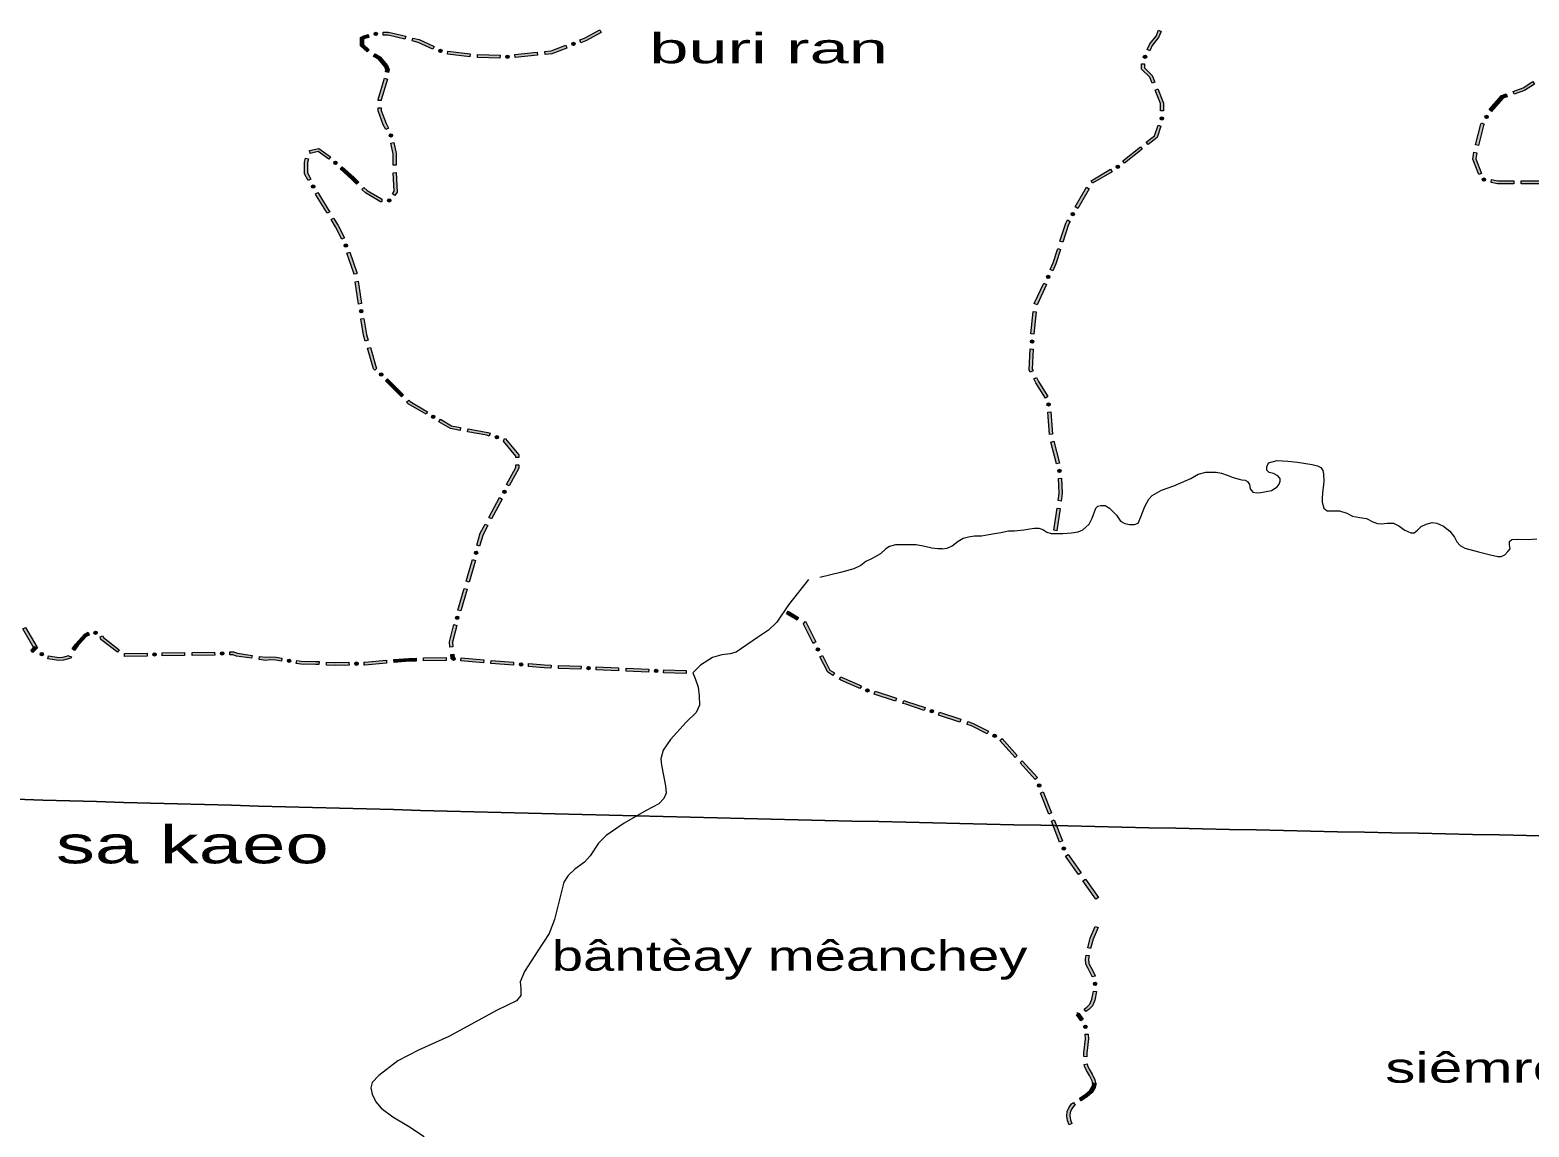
# Model space of a CAD drawing. Header units: metres. Extents: x -835890 to 1024355, y 79891 to 2211954.
# Drawn here: x -633414 to -433987, y 1076855 to 1222889 of the extents above; entities that cross this region are included whole.
import ezdxf

# ---------------------------------------------------------------- set-up
doc = ezdxf.new("R2010")
doc.units = ezdxf.units.M
doc.header["$LTSCALE"] = 2200
for name, color, linetype, lineweight in [('18', 7, 'Continuous', 13), ('20', 7, 'Continuous', 13), ('36', 7, 'Continuous', 13), ('37', 7, 'Continuous', 13)]:
    doc.layers.add(name, color=color, linetype=linetype, lineweight=lineweight)

msp = doc.modelspace()

# ---------------------------------------------------------------- hatches: boundary and pattern name
at = {"layer": '37'}
for points in [[(-587630, 1222309, 1), (-587197, 1222431, 1)], [(-583524, 1221654), (-585758, 1222183), (-586415, 1222183), (-586415, 1222583), (-585711, 1222583), (-583432, 1222043)], [(-557409, 1222535), (-559467, 1221443), (-560117, 1221196), (-560259, 1221570), (-559633, 1221808), (-557596, 1222889)], [(-484807, 1220307), (-484446, 1221031), (-483609, 1222080), (-483285, 1222850), (-482916, 1222695), (-483261, 1221874), (-484107, 1220814), (-484449, 1220129)], [(-588321, 1221905), (-588875, 1221748), (-589057, 1221657), (-589057, 1221471), (-589057, 1220941), (-588276, 1220256), (-588540, 1219956), (-589457, 1220760), (-589457, 1221471), (-589457, 1221904), (-589020, 1222123), (-588430, 1222290)], [(-579810, 1220335), (-581785, 1221242), (-582551, 1221423), (-582459, 1221812), (-581654, 1221622), (-579643, 1220699)], [(-561986, 1220486), (-563990, 1219724), (-564894, 1219631), (-564935, 1220029), (-564084, 1220117), (-562128, 1220860)], [(-561333, 1220948, 1), (-560912, 1221108, 1)], [(-587500, 1219699), (-586807, 1219302), (-585830, 1218160), (-585647, 1217610), (-585710, 1217248), (-586104, 1217317), (-586059, 1217580), (-586185, 1217960), (-587066, 1218989), (-587699, 1219352)], [(-579022, 1220194, 1), (-578613, 1220006, 1)], [(-574906, 1219296), (-577885, 1219654), (-577837, 1220051), (-574858, 1219693)], [(-570894, 1219129), (-573892, 1219232), (-573878, 1219632), (-570880, 1219528)], [(-570112, 1219296, 1), (-569664, 1219342, 1)], [(-565889, 1219529), (-568873, 1219222), (-568914, 1219620), (-565930, 1219927)], [(-484974, 1219525, 1), (-485175, 1219122, 1)], [(-484125, 1215809), (-484447, 1216592), (-485529, 1217676), (-485529, 1218383), (-485129, 1218383), (-485129, 1217842), (-484107, 1216818), (-483755, 1215961)], [(-585868, 1216345), (-586676, 1213592), (-586676, 1213519), (-587076, 1213519), (-587076, 1213649), (-586252, 1216458)], [(-483003, 1212110), (-483003, 1213080), (-483745, 1214884), (-483375, 1215036), (-482603, 1213159), (-482603, 1212110)], [(-436105, 1214705), (-434748, 1215191), (-433476, 1216010), (-433260, 1215674), (-434570, 1214830), (-435970, 1214329)], [(-586676, 1212519), (-586676, 1212183), (-586041, 1210432), (-585702, 1209821), (-586052, 1209627), (-586406, 1210265), (-587076, 1212113), (-587076, 1212519)], [(-439287, 1212316), (-437661, 1214148), (-437047, 1214368), (-436912, 1213992), (-437430, 1213806), (-438988, 1212050)], [(-482768, 1211329, 1), (-482910, 1210902, 1)], [(-441095, 1207603), (-440414, 1210333), (-440298, 1210542), (-439948, 1210348), (-440038, 1210185), (-440707, 1207506)], [(-439529, 1211516, 1), (-439747, 1211123, 1)], [(-585357, 1208625, 1), (-585445, 1209066, 1)], [(-484901, 1207949), (-483816, 1208810), (-483344, 1210230), (-482965, 1210103), (-483474, 1208571), (-484653, 1207636)], [(-593650, 1205694), (-595080, 1206697), (-596118, 1206437), (-596215, 1206825), (-595000, 1207129), (-593420, 1206021)], [(-585009, 1207904), (-584717, 1206442), (-584717, 1204894), (-585117, 1204894), (-585117, 1206402), (-585401, 1207826)], [(-488035, 1205464), (-485685, 1207328), (-485436, 1207015), (-487786, 1205150)], [(-440682, 1203660), (-441463, 1205693), (-441310, 1206611), (-440916, 1206545), (-441051, 1205735), (-440309, 1203803)], [(-596350, 1205747), (-596473, 1205253), (-596473, 1203854), (-596032, 1203020), (-596386, 1202833), (-596873, 1203755), (-596873, 1205302), (-596738, 1205844)], [(-592945, 1205356, 1), (-592609, 1205057, 1)], [(-589968, 1202366), (-590606, 1203005), (-592163, 1204392), (-591897, 1204691), (-590331, 1203296), (-589685, 1202648)], [(-488518, 1204825, 1), (-488870, 1204546, 1)], [(-584695, 1203905), (-584550, 1201292), (-584854, 1200866), (-585179, 1201098), (-584957, 1201410), (-585094, 1203883)], [(-492241, 1202826), (-489657, 1204350), (-489454, 1204005), (-492038, 1202482)], [(-440204, 1203024, 1), (-439763, 1202936, 1)], [(-436020, 1202415), (-438184, 1202415), (-439042, 1202587), (-438964, 1202980), (-438144, 1202815), (-436020, 1202815)], [(-432020, 1202415), (-433835, 1202415), (-435020, 1202415), (-435020, 1202815), (-433835, 1202815), (-432020, 1202815)], [(-595636, 1201843, 1), (-595847, 1202241, 1)], [(-595098, 1201251), (-595030, 1201123), (-593727, 1199001), (-593542, 1198701), (-593883, 1198492), (-594068, 1198792), (-595377, 1200924), (-595451, 1201064)], [(-586616, 1200006), (-586767, 1200006), (-588796, 1201191), (-589262, 1201658), (-588979, 1201941), (-588549, 1201510), (-586659, 1200406), (-586616, 1200406)], [(-494366, 1199344), (-492869, 1201944), (-492523, 1201744), (-494019, 1199144)], [(-585841, 1200206, 1), (-585391, 1200206, 1)], [(-494580, 1198572, 1), (-494804, 1198182, 1)], [(-593019, 1197849), (-592416, 1196867), (-591583, 1195198), (-591941, 1195020), (-592766, 1196673), (-593360, 1197640)], [(-496388, 1194755), (-495617, 1197172), (-495364, 1197610), (-495017, 1197411), (-495249, 1197009), (-496007, 1194634)], [(-591322, 1193968, 1), (-591469, 1194393, 1)], [(-590880, 1193301), (-589947, 1190602), (-589919, 1190424), (-590314, 1190362), (-590337, 1190505), (-591258, 1193170)], [(-497708, 1191011), (-497303, 1191891), (-496693, 1193803), (-496312, 1193681), (-496930, 1191746), (-497345, 1190844)], [(-589763, 1189437), (-589294, 1186474), (-589689, 1186411), (-590158, 1189374)], [(-499800, 1186470), (-498545, 1189195), (-498182, 1189027), (-499437, 1186303)], [(-497851, 1190224, 1), (-498039, 1189815, 1)], [(-589300, 1185232, 1), (-589371, 1185677, 1)], [(-500253, 1182434), (-499940, 1185418), (-499542, 1185376), (-499855, 1182392)], [(-588982, 1184498), (-588640, 1182338), (-588417, 1181583), (-588801, 1181470), (-589031, 1182250), (-589377, 1184436)], [(-588134, 1180624), (-587352, 1177977), (-587254, 1177879), (-587538, 1177597), (-587707, 1177766), (-588518, 1180511)], [(-500095, 1181639, 1), (-500115, 1181190, 1)], [(-500333, 1177357), (-500476, 1177645), (-500350, 1180425), (-499950, 1180406), (-500072, 1177730), (-499975, 1177536)], [(-586531, 1176870, 1), (-586849, 1177189, 1)], [(-498323, 1173881), (-499606, 1175902), (-499886, 1176463), (-499528, 1176641), (-499258, 1176099), (-497985, 1174095)], [(-585842, 1176463), (-583725, 1174338), (-584008, 1174055), (-586126, 1176180)], [(-583019, 1173630), (-582834, 1173445), (-580519, 1172079), (-580723, 1171734), (-583081, 1173126), (-583302, 1173347)], [(-497925, 1173271, 1), (-497887, 1172823, 1)], [(-579566, 1171284, 1), (-579954, 1171512, 1)], [(-578797, 1171062), (-577335, 1170200), (-576124, 1169980), (-576195, 1169586), (-577477, 1169819), (-579000, 1170718)], [(-497774, 1169044), (-498022, 1172034), (-497624, 1172067), (-497375, 1169078)], [(-575140, 1169801), (-572523, 1169326), (-572172, 1169200), (-572306, 1168824), (-572627, 1168938), (-575211, 1169408)], [(-571086, 1168599, 1), (-571509, 1168751, 1)], [(-570289, 1168526), (-570169, 1168483), (-568389, 1166313), (-568389, 1165993), (-568789, 1165993), (-568789, 1166170), (-570408, 1168144), (-570424, 1168149)], [(-496828, 1165128), (-497590, 1168030), (-497203, 1168132), (-496441, 1165230)], [(-568389, 1164993), (-568389, 1164553), (-569653, 1162211), (-570005, 1162400), (-568789, 1164654), (-568789, 1164993)], [(-496473, 1164424, 1), (-496445, 1163975, 1)], [(-496620, 1160244), (-496476, 1161245), (-496597, 1163189), (-496198, 1163214), (-496074, 1161229), (-496224, 1160187)], [(-570410, 1161227, 1), (-570197, 1161623, 1)], [(-570602, 1160450), (-572026, 1157810), (-572378, 1158000), (-570954, 1160640)], [(-497191, 1156285), (-496763, 1159254), (-496367, 1159197), (-496795, 1156228)], [(-572501, 1156930), (-573138, 1155748), (-573590, 1154197), (-573974, 1154309), (-573511, 1155900), (-572853, 1157120)], [(-574125, 1153077, 1), (-573999, 1153509, 1)], [(-574150, 1152277), (-574989, 1149397), (-575373, 1149509), (-574534, 1152389)], [(-575269, 1148437), (-576108, 1145557), (-576492, 1145669), (-575653, 1148549)], [(-576621, 1144431, 1), (-576508, 1144866, 1)], [(-531360, 1144326), (-532767, 1145157), (-532563, 1145502), (-531157, 1144671)], [(-632872, 1140565), (-634352, 1143174), (-634004, 1143371), (-632524, 1140762)], [(-624892, 1142738, 1), (-624472, 1142577, 1)], [(-576622, 1143630), (-577204, 1141394), (-577140, 1140780), (-577538, 1140739), (-577609, 1141425), (-577009, 1143731)], [(-529210, 1141241), (-530493, 1143814), (-530499, 1143818), (-530296, 1144162), (-530188, 1144098), (-528852, 1141420)], [(-633318, 1140325), (-632839, 1140805), (-632556, 1140522), (-633035, 1140042)], [(-632696, 1140375), (-632841, 1140524), (-632555, 1140803), (-632409, 1140654)], [(-625518, 1142345), (-625931, 1142156), (-627038, 1140887), (-627469, 1140270), (-627797, 1140498), (-627354, 1141134), (-626176, 1142484), (-625684, 1142709)], [(-621785, 1140064), (-623972, 1141768), (-624082, 1142099), (-623703, 1142225), (-623631, 1142009), (-621540, 1140379)], [(-632011, 1139960, 1), (-631696, 1139638, 1)], [(-627903, 1139424), (-627959, 1139286), (-628954, 1139012), (-629607, 1138939), (-631033, 1139184), (-630965, 1139578), (-629595, 1139343), (-629030, 1139406), (-628255, 1139619), (-628273, 1139576)], [(-617839, 1139548), (-620839, 1139503), (-620845, 1139903), (-617845, 1139948)], [(-617067, 1139760, 1), (-616617, 1139766, 1)], [(-612840, 1139623), (-615839, 1139578), (-615845, 1139978), (-612846, 1140023)], [(-608840, 1139683), (-611840, 1139638), (-611846, 1140038), (-608846, 1140083)], [(-608068, 1139895, 1), (-607618, 1139902, 1)], [(-603927, 1139247), (-605925, 1139533), (-606418, 1139720), (-606840, 1139714), (-606846, 1140114), (-606348, 1140121), (-605824, 1139923), (-603870, 1139643)], [(-599966, 1138875), (-600701, 1138985), (-601548, 1139058), (-602021, 1138975), (-602937, 1139106), (-602880, 1139502), (-602028, 1139380), (-601566, 1139461), (-600654, 1139383), (-599907, 1139271)], [(-599170, 1138958, 1), (-598725, 1138891, 1)], [(-594978, 1138414), (-595441, 1138440), (-597362, 1138484), (-597988, 1138578), (-597929, 1138974), (-597328, 1138883), (-595425, 1138840), (-594955, 1138813)], [(-590967, 1138321), (-592824, 1138291), (-593980, 1138357), (-593957, 1138756), (-592815, 1138691), (-590974, 1138720)], [(-590196, 1138533, 1), (-589746, 1138540, 1)], [(-585964, 1138596), (-588860, 1138354), (-588968, 1138353), (-588974, 1138753), (-588880, 1138754), (-585998, 1138995)], [(-582978, 1138846), (-584968, 1138680), (-585001, 1139078), (-583011, 1139245)], [(-582047, 1138871), (-582989, 1138846), (-583000, 1139245), (-582058, 1139270)], [(-578049, 1138977), (-581048, 1138897), (-581058, 1139297), (-578059, 1139377)], [(-577038, 1139785), (-576979, 1139221), (-577377, 1139179), (-577435, 1139744)], [(-577279, 1139208, 1), (-576830, 1139171, 1)], [(-573085, 1138658), (-576075, 1138907), (-576041, 1139306), (-573052, 1139056)], [(-569099, 1138325), (-572089, 1138574), (-572055, 1138973), (-569066, 1138723)], [(-528685, 1140637, 1), (-528484, 1140235, 1)], [(-526589, 1136974), (-527290, 1137396), (-528317, 1139452), (-527959, 1139631), (-526984, 1137678), (-526383, 1137317)], [(-568310, 1138460, 1), (-567862, 1138422, 1)], [(-564106, 1137946), (-564994, 1137982), (-567106, 1138158), (-567073, 1138557), (-564969, 1138381), (-564089, 1138345)], [(-560109, 1137782), (-563106, 1137905), (-563090, 1138304), (-560093, 1138182)], [(-559326, 1137950, 1), (-558877, 1137932, 1)], [(-555113, 1137577), (-558111, 1137700), (-558094, 1138100), (-555097, 1137977)], [(-551116, 1137414), (-554114, 1137537), (-554098, 1137936), (-551100, 1137813)], [(-550334, 1137582, 1), (-549884, 1137564, 1)], [(-546121, 1137209), (-549118, 1137332), (-549102, 1137732), (-546104, 1137609)], [(-523016, 1135219), (-523187, 1135333), (-525543, 1136345), (-525732, 1136459), (-525526, 1136802), (-525360, 1136702), (-522995, 1135686), (-522794, 1135552)], [(-522213, 1135051, 1), (-521785, 1134913, 1)], [(-518256, 1133558), (-521110, 1134483), (-520987, 1134864), (-518133, 1133939)], [(-514454, 1132318), (-516915, 1133124), (-517305, 1133250), (-517181, 1133631), (-516791, 1133504), (-514330, 1132698)], [(-513655, 1132266, 1), (-513228, 1132126, 1)], [(-509702, 1130761), (-512553, 1131695), (-512429, 1132075), (-509578, 1131141)], [(-506062, 1129204), (-508163, 1130257), (-508752, 1130450), (-508628, 1130830), (-508010, 1130628), (-505882, 1129562)], [(-505279, 1129036, 1), (-504877, 1128834, 1)], [(-502368, 1126064), (-504380, 1128289), (-504084, 1128558), (-502071, 1126333)], [(-499685, 1123098), (-501697, 1125323), (-501401, 1125591), (-499388, 1123366)], [(-499233, 1122524, 1), (-499070, 1122104, 1)], [(-497888, 1118514), (-498975, 1121309), (-498603, 1121454), (-497515, 1118659)], [(-496437, 1114786), (-497525, 1117582), (-497152, 1117727), (-496065, 1114931)], [(-495970, 1114136, 1), (-495807, 1113717, 1)], [(-493912, 1110453), (-495640, 1112906), (-495313, 1113136), (-493585, 1110683)], [(-491609, 1107183), (-493336, 1109635), (-493009, 1109866), (-491282, 1107413)], [(-491326, 1103410), (-491971, 1101876), (-492309, 1100612), (-492695, 1100715), (-492351, 1102006), (-491695, 1103566)], [(-492524, 1099667), (-492580, 1099193), (-492540, 1098632), (-492293, 1098138), (-491704, 1097006), (-491691, 1096934), (-492086, 1096865), (-492087, 1096876), (-492649, 1097956), (-492933, 1098524), (-492982, 1099202), (-492921, 1099714)], [(-491544, 1094881), (-491747, 1093741), (-492082, 1092976), (-492564, 1092494), (-492962, 1092218), (-493190, 1092547), (-492821, 1092803), (-492418, 1093206), (-492133, 1093857), (-491937, 1094951)], [(-491719, 1095689, 1), (-491719, 1096139, 1)], [(-493609, 1090973), (-494183, 1091780), (-493857, 1092012), (-493283, 1091205)], [(-493876, 1091743), (-493935, 1091715), (-494105, 1092077), (-494046, 1092105)], [(-493057, 1090415, 1), (-492969, 1089973, 1)], [(-493216, 1086231), (-493191, 1086731), (-493005, 1088593), (-493044, 1089197), (-492645, 1089223), (-492604, 1088586), (-492792, 1086701), (-492817, 1086211)], [(-492011, 1082452), (-492114, 1083014), (-492446, 1083704), (-492848, 1084375), (-493103, 1084941), (-493155, 1085190), (-492763, 1085271), (-492720, 1085065), (-492493, 1084561), (-492093, 1083894), (-491730, 1083138), (-491618, 1082523)], [(-491569, 1082645), (-491723, 1082097), (-492101, 1081458), (-492751, 1080893), (-493563, 1080359), (-493783, 1080693), (-492993, 1081213), (-492412, 1081718), (-492094, 1082256), (-491954, 1082753)], [(-494368, 1079784), (-494545, 1079655), (-494838, 1079215), (-495031, 1078805), (-495079, 1078328), (-495005, 1077814), (-494806, 1077317), (-495178, 1077169), (-495394, 1077710), (-495481, 1078320), (-495422, 1078913), (-495187, 1079412), (-494838, 1079936), (-494605, 1080107)]]:
    msp.add_hatch(color=256, dxfattribs=at).paths.add_polyline_path(points)

# ---------------------------------------------------------------- linework, layer by layer
at = {"layer": '18'}
for points in [[(-430748, 1115599), (-434337, 1115669), (-437926, 1115739), (-441515, 1115809), (-445104, 1115880), (-448693, 1115952), (-452282, 1116025), (-455871, 1116097), (-459460, 1116171), (-463049, 1116245), (-466638, 1116320), (-470227, 1116395), (-473816, 1116471), (-477405, 1116547), (-480994, 1116624), (-484583, 1116701), (-488172, 1116780), (-491761, 1116858), (-495350, 1116937), (-498939, 1117017), (-502528, 1117098), (-506117, 1117179), (-509705, 1117260), (-513294, 1117342), (-516883, 1117425), (-520472, 1117508), (-524061, 1117592), (-527650, 1117677), (-531238, 1117762), (-534827, 1117847), (-538416, 1117933), (-542005, 1118020), (-545593, 1118107), (-549182, 1118195), (-552771, 1118284), (-556359, 1118373), (-559948, 1118462), (-563537, 1118553), (-567125, 1118643), (-570714, 1118735), (-574303, 1118827), (-577891, 1118919), (-581480, 1119012), (-585068, 1119106), (-588657, 1119200), (-592245, 1119295), (-595834, 1119390), (-599422, 1119486), (-603011, 1119583), (-606599, 1119680), (-610188, 1119778), (-613776, 1119876), (-617365, 1119975), (-620953, 1120074), (-624542, 1120174), (-628130, 1120275), (-631718, 1120376), (-635307, 1120478)], [(-635307, 1120478), (-631718, 1120376), (-628130, 1120275), (-624542, 1120174), (-620953, 1120074), (-617365, 1119975), (-613776, 1119876), (-610188, 1119778), (-606599, 1119680), (-603011, 1119583), (-599422, 1119486), (-595834, 1119390), (-592245, 1119295), (-588657, 1119200), (-585068, 1119106), (-581480, 1119012), (-577891, 1118919), (-574303, 1118827), (-570714, 1118735), (-567125, 1118643), (-563537, 1118553), (-559948, 1118462), (-556359, 1118373), (-552771, 1118284), (-549182, 1118195), (-545593, 1118107), (-542005, 1118020), (-538416, 1117933), (-534827, 1117847), (-531238, 1117762), (-527650, 1117677), (-524061, 1117592), (-520472, 1117508), (-516883, 1117425), (-513294, 1117342), (-509705, 1117260), (-506117, 1117179), (-502528, 1117098), (-498939, 1117017), (-495350, 1116937), (-491761, 1116858), (-488172, 1116780)], [(-488172, 1116780), (-484583, 1116701), (-480994, 1116624), (-477405, 1116547), (-473816, 1116471), (-470227, 1116395), (-466638, 1116320), (-463049, 1116245), (-459460, 1116171), (-455871, 1116097), (-452282, 1116025), (-448693, 1115952), (-445104, 1115880), (-441515, 1115809), (-437926, 1115739), (-434337, 1115669), (-430748, 1115599)]]:
    msp.add_lwpolyline(points, dxfattribs=at)
at = {"layer": '36'}
for points in [[(-512079, 1153809), (-511405, 1153931), (-510751, 1154239), (-509943, 1154855), (-509250, 1155240), (-508558, 1155433), (-507749, 1155549), (-506826, 1155549), (-505864, 1155741), (-505094, 1155857), (-504247, 1156011), (-503247, 1156203), (-502439, 1156203), (-501188, 1156357), (-500418, 1156473), (-499764, 1156550), (-499187, 1156550), (-498648, 1156396), (-498148, 1156049), (-497570, 1155857), (-496993, 1155857), (-495993, 1155857), (-494838, 1155972), (-493953, 1156088), (-493337, 1156357), (-492510, 1157089), (-492125, 1157898), (-491625, 1159245), (-491355, 1159515), (-490932, 1159592), (-490393, 1159592), (-489816, 1159245), (-488854, 1158283), (-488315, 1157512), (-487738, 1157204), (-487122, 1157050), (-486468, 1157050), (-486006, 1157243), (-485621, 1158090), (-485083, 1159476), (-484582, 1160439), (-484120, 1160901), (-482870, 1161633), (-481253, 1162211), (-478983, 1163173), (-478021, 1163751), (-476982, 1164021), (-476289, 1164021), (-475596, 1164021), (-474904, 1163905), (-474153, 1163636), (-473345, 1163327), (-472537, 1163096), (-472191, 1163019), (-471767, 1162942), (-471459, 1162788), (-471190, 1162403), (-471074, 1161787), (-470728, 1161363), (-470151, 1161286), (-469651, 1161325), (-468227, 1161595), (-467496, 1162057), (-467226, 1162442), (-467111, 1162827), (-467111, 1163173), (-467419, 1163559), (-467996, 1163867), (-468573, 1163982), (-468881, 1164290), (-468881, 1164752), (-468650, 1165253), (-467496, 1165561), (-466072, 1165484), (-464802, 1165368), (-462820, 1165060), (-462127, 1164868), (-461665, 1164637), (-461434, 1164252), (-461319, 1163790), (-461280, 1162788), (-461473, 1161248), (-461511, 1160555), (-461511, 1160016), (-461280, 1159245), (-460838, 1158860), (-460107, 1158860), (-459183, 1158860), (-458221, 1158552), (-457451, 1158167), (-456489, 1158013), (-455604, 1157859), (-454757, 1157435), (-454142, 1157204), (-453641, 1157166), (-452872, 1157243), (-452025, 1157243), (-451313, 1156896), (-450505, 1156319), (-449697, 1155972), (-449274, 1155972)], [(-449274, 1155972), (-448812, 1156319), (-448350, 1156781), (-447657, 1157089), (-446888, 1157320), (-446233, 1157243), (-445348, 1156858), (-444540, 1156165), (-443886, 1155394), (-443578, 1154740), (-443155, 1154278), (-442539, 1153931), (-440712, 1153431), (-439095, 1153008), (-438133, 1152815), (-437709, 1152815), (-437209, 1153008), (-436785, 1153470), (-436516, 1153816), (-436593, 1154355), (-436593, 1154817), (-436285, 1155048), (-435554, 1155125), (-434091, 1155048), (-432936, 1155163)], [(-512079, 1153809), (-512656, 1153809), (-513426, 1153924), (-514349, 1154117), (-515504, 1154348), (-516466, 1154348), (-517543, 1154348), (-518275, 1154348), (-519083, 1154117), (-519545, 1153809), (-520276, 1153155), (-521469, 1152500), (-522200, 1152154), (-522893, 1151615), (-523816, 1151154), (-525601, 1150667), (-528319, 1150000)], [(-529859, 1149761), (-532491, 1146382), (-534064, 1144081), (-535153, 1142991), (-536605, 1142022), (-539478, 1140084), (-540265, 1139842), (-541354, 1139721), (-542624, 1139358), (-544197, 1138328), (-545225, 1137299), (-544923, 1136572), (-544499, 1135422), (-544378, 1134271), (-544348, 1132999), (-544772, 1132031), (-546103, 1130759), (-548220, 1128458), (-549188, 1127005), (-549490, 1125854), (-549400, 1125006), (-548855, 1122281), (-548795, 1121312), (-549097, 1120586), (-549763, 1119859), (-551457, 1119011), (-554360, 1117316), (-556750, 1115681), (-557779, 1114651), (-558868, 1112956), (-559654, 1112108), (-560924, 1111200), (-561832, 1110352), (-562376, 1109444), (-563617, 1104478), (-564342, 1102601), (-565855, 1100300), (-567640, 1097575), (-568184, 1096182), (-568124, 1095274), (-568124, 1094366), (-568668, 1093639), (-571269, 1092428), (-577712, 1088916), (-581705, 1087099), (-584488, 1085646), (-586999, 1083708), (-587906, 1082800), (-588088, 1082073), (-587906, 1081225), (-587422, 1080196), (-586696, 1079348), (-585123, 1078198), (-583066, 1076987), (-580979, 1075594)]]:
    msp.add_lwpolyline(points, dxfattribs=at)
at = {"layer": '37'}
for points in [[(-583524, 1221654), (-585758, 1222183), (-586415, 1222183), (-586415, 1222583), (-585711, 1222583), (-583432, 1222043)], [(-557409, 1222535), (-559467, 1221443), (-560117, 1221196), (-560259, 1221570), (-559633, 1221808), (-557596, 1222889)], [(-484807, 1220307), (-484446, 1221031), (-483609, 1222080), (-483285, 1222850), (-482916, 1222695), (-483261, 1221874), (-484107, 1220814), (-484449, 1220129)], [(-588321, 1221905), (-588875, 1221748), (-589057, 1221657), (-589057, 1221471), (-589057, 1220941), (-588276, 1220256), (-588540, 1219956), (-589457, 1220760), (-589457, 1221471), (-589457, 1221904), (-589020, 1222123), (-588430, 1222290)], [(-579810, 1220335), (-581785, 1221242), (-582551, 1221423), (-582459, 1221812), (-581654, 1221622), (-579643, 1220699)], [(-561986, 1220486), (-563990, 1219724), (-564894, 1219631), (-564935, 1220029), (-564084, 1220117), (-562128, 1220860)], [(-587500, 1219699), (-586807, 1219302), (-585830, 1218160), (-585647, 1217610), (-585710, 1217248), (-586104, 1217317), (-586059, 1217580), (-586185, 1217960), (-587066, 1218989), (-587699, 1219352)], [(-574906, 1219296), (-577885, 1219654), (-577837, 1220051), (-574858, 1219693)], [(-570894, 1219129), (-573892, 1219232), (-573878, 1219632), (-570880, 1219528)], [(-565889, 1219529), (-568873, 1219222), (-568914, 1219620), (-565930, 1219927)], [(-484125, 1215809), (-484447, 1216592), (-485529, 1217676), (-485529, 1218383), (-485129, 1218383), (-485129, 1217842), (-484107, 1216818), (-483755, 1215961)], [(-585868, 1216345), (-586676, 1213592), (-586676, 1213519), (-587076, 1213519), (-587076, 1213649), (-586252, 1216458)], [(-483003, 1212110), (-483003, 1213080), (-483745, 1214884), (-483375, 1215036), (-482603, 1213159), (-482603, 1212110)], [(-436105, 1214705), (-434748, 1215191), (-433476, 1216010), (-433260, 1215674), (-434570, 1214830), (-435970, 1214329)], [(-586676, 1212519), (-586676, 1212183), (-586041, 1210432), (-585702, 1209821), (-586052, 1209627), (-586406, 1210265), (-587076, 1212113), (-587076, 1212519)], [(-439287, 1212316), (-437661, 1214148), (-437047, 1214368), (-436912, 1213992), (-437430, 1213806), (-438988, 1212050)], [(-441095, 1207603), (-440414, 1210333), (-440298, 1210542), (-439948, 1210348), (-440038, 1210185), (-440707, 1207506)], [(-484901, 1207949), (-483816, 1208810), (-483344, 1210230), (-482965, 1210103), (-483474, 1208571), (-484653, 1207636)], [(-593650, 1205694), (-595080, 1206697), (-596118, 1206437), (-596215, 1206825), (-595000, 1207129), (-593420, 1206021)], [(-585009, 1207904), (-584717, 1206442), (-584717, 1204894), (-585117, 1204894), (-585117, 1206402), (-585401, 1207826)], [(-488035, 1205464), (-485685, 1207328), (-485436, 1207015), (-487786, 1205150)], [(-440682, 1203660), (-441463, 1205693), (-441310, 1206611), (-440916, 1206545), (-441051, 1205735), (-440309, 1203803)], [(-596350, 1205747), (-596473, 1205253), (-596473, 1203854), (-596032, 1203020), (-596386, 1202833), (-596873, 1203755), (-596873, 1205302), (-596738, 1205844)], [(-589968, 1202366), (-590606, 1203005), (-592163, 1204392), (-591897, 1204691), (-590331, 1203296), (-589685, 1202648)], [(-584695, 1203905), (-584550, 1201292), (-584854, 1200866), (-585179, 1201098), (-584957, 1201410), (-585094, 1203883)], [(-492241, 1202826), (-489657, 1204350), (-489454, 1204005), (-492038, 1202482)], [(-436020, 1202415), (-438184, 1202415), (-439042, 1202587), (-438964, 1202980), (-438144, 1202815), (-436020, 1202815)], [(-432020, 1202415), (-433835, 1202415), (-435020, 1202415), (-435020, 1202815), (-433835, 1202815), (-432020, 1202815)], [(-595098, 1201251), (-595030, 1201123), (-593727, 1199001), (-593542, 1198701), (-593883, 1198492), (-594068, 1198792), (-595377, 1200924), (-595451, 1201064)], [(-586616, 1200006), (-586767, 1200006), (-588796, 1201191), (-589262, 1201658), (-588979, 1201941), (-588549, 1201510), (-586659, 1200406), (-586616, 1200406)], [(-494366, 1199344), (-492869, 1201944), (-492523, 1201744), (-494019, 1199144)], [(-593019, 1197849), (-592416, 1196867), (-591583, 1195198), (-591941, 1195020), (-592766, 1196673), (-593360, 1197640)], [(-496388, 1194755), (-495617, 1197172), (-495364, 1197610), (-495017, 1197411), (-495249, 1197009), (-496007, 1194634)], [(-590880, 1193301), (-589947, 1190602), (-589919, 1190424), (-590314, 1190362), (-590337, 1190505), (-591258, 1193170)], [(-497708, 1191011), (-497303, 1191891), (-496693, 1193803), (-496312, 1193681), (-496930, 1191746), (-497345, 1190844)], [(-589763, 1189437), (-589294, 1186474), (-589689, 1186411), (-590158, 1189374)], [(-499800, 1186470), (-498545, 1189195), (-498182, 1189027), (-499437, 1186303)], [(-500253, 1182434), (-499940, 1185418), (-499542, 1185376), (-499855, 1182392)], [(-588982, 1184498), (-588640, 1182338), (-588417, 1181583), (-588801, 1181470), (-589031, 1182250), (-589377, 1184436)], [(-588134, 1180624), (-587352, 1177977), (-587254, 1177879), (-587538, 1177597), (-587707, 1177766), (-588518, 1180511)], [(-500333, 1177357), (-500476, 1177645), (-500350, 1180425), (-499950, 1180406), (-500072, 1177730), (-499975, 1177536)], [(-498323, 1173881), (-499606, 1175902), (-499886, 1176463), (-499528, 1176641), (-499258, 1176099), (-497985, 1174095)], [(-585842, 1176463), (-583725, 1174338), (-584008, 1174055), (-586126, 1176180)], [(-583019, 1173630), (-582834, 1173445), (-580519, 1172079), (-580723, 1171734), (-583081, 1173126), (-583302, 1173347)], [(-578797, 1171062), (-577335, 1170200), (-576124, 1169980), (-576195, 1169586), (-577477, 1169819), (-579000, 1170718)], [(-497774, 1169044), (-498022, 1172034), (-497624, 1172067), (-497375, 1169078)], [(-575140, 1169801), (-572523, 1169326), (-572172, 1169200), (-572306, 1168824), (-572627, 1168938), (-575211, 1169408)], [(-570289, 1168526), (-570169, 1168483), (-568389, 1166313), (-568389, 1165993), (-568789, 1165993), (-568789, 1166170), (-570408, 1168144), (-570424, 1168149)], [(-496828, 1165128), (-497590, 1168030), (-497203, 1168132), (-496441, 1165230)], [(-568389, 1164993), (-568389, 1164553), (-569653, 1162211), (-570005, 1162400), (-568789, 1164654), (-568789, 1164993)], [(-496620, 1160244), (-496476, 1161245), (-496597, 1163189), (-496198, 1163214), (-496074, 1161229), (-496224, 1160187)], [(-570602, 1160450), (-572026, 1157810), (-572378, 1158000), (-570954, 1160640)], [(-497191, 1156285), (-496763, 1159254), (-496367, 1159197), (-496795, 1156228)], [(-572501, 1156930), (-573138, 1155748), (-573590, 1154197), (-573974, 1154309), (-573511, 1155900), (-572853, 1157120)], [(-574150, 1152277), (-574989, 1149397), (-575373, 1149509), (-574534, 1152389)], [(-575269, 1148437), (-576108, 1145557), (-576492, 1145669), (-575653, 1148549)], [(-531360, 1144326), (-532767, 1145157), (-532563, 1145502), (-531157, 1144671)], [(-632872, 1140565), (-634352, 1143174), (-634004, 1143371), (-632524, 1140762)], [(-576622, 1143630), (-577204, 1141394), (-577140, 1140780), (-577538, 1140739), (-577609, 1141425), (-577009, 1143731)], [(-529210, 1141241), (-530493, 1143814), (-530499, 1143818), (-530296, 1144162), (-530188, 1144098), (-528852, 1141420)], [(-633318, 1140325), (-632839, 1140805), (-632556, 1140522), (-633035, 1140042)], [(-632696, 1140375), (-632841, 1140524), (-632555, 1140803), (-632409, 1140654)], [(-625518, 1142345), (-625931, 1142156), (-627038, 1140887), (-627469, 1140270), (-627797, 1140498), (-627354, 1141134), (-626176, 1142484), (-625684, 1142709)], [(-621785, 1140064), (-623972, 1141768), (-624082, 1142099), (-623703, 1142225), (-623631, 1142009), (-621540, 1140379)], [(-627903, 1139424), (-627959, 1139286), (-628954, 1139012), (-629607, 1138939), (-631033, 1139184), (-630965, 1139578), (-629595, 1139343), (-629030, 1139406), (-628255, 1139619), (-628273, 1139576)], [(-617839, 1139548), (-620839, 1139503), (-620845, 1139903), (-617845, 1139948)], [(-612840, 1139623), (-615839, 1139578), (-615845, 1139978), (-612846, 1140023)], [(-608840, 1139683), (-611840, 1139638), (-611846, 1140038), (-608846, 1140083)], [(-603927, 1139247), (-605925, 1139533), (-606418, 1139720), (-606840, 1139714), (-606846, 1140114), (-606348, 1140121), (-605824, 1139923), (-603870, 1139643)], [(-599966, 1138875), (-600701, 1138985), (-601548, 1139058), (-602021, 1138975), (-602937, 1139106), (-602880, 1139502), (-602028, 1139380), (-601566, 1139461), (-600654, 1139383), (-599907, 1139271)], [(-594978, 1138414), (-595441, 1138440), (-597362, 1138484), (-597988, 1138578), (-597929, 1138974), (-597328, 1138883), (-595425, 1138840), (-594955, 1138813)], [(-590967, 1138321), (-592824, 1138291), (-593980, 1138357), (-593957, 1138756), (-592815, 1138691), (-590974, 1138720)], [(-585964, 1138596), (-588860, 1138354), (-588968, 1138353), (-588974, 1138753), (-588880, 1138754), (-585998, 1138995)], [(-582978, 1138846), (-584968, 1138680), (-585001, 1139078), (-583011, 1139245)], [(-582047, 1138871), (-582989, 1138846), (-583000, 1139245), (-582058, 1139270)], [(-578049, 1138977), (-581048, 1138897), (-581058, 1139297), (-578059, 1139377)], [(-577038, 1139785), (-576979, 1139221), (-577377, 1139179), (-577435, 1139744)], [(-573085, 1138658), (-576075, 1138907), (-576041, 1139306), (-573052, 1139056)], [(-569099, 1138325), (-572089, 1138574), (-572055, 1138973), (-569066, 1138723)], [(-526589, 1136974), (-527290, 1137396), (-528317, 1139452), (-527959, 1139631), (-526984, 1137678), (-526383, 1137317)], [(-564106, 1137946), (-564994, 1137982), (-567106, 1138158), (-567073, 1138557), (-564969, 1138381), (-564089, 1138345)], [(-560109, 1137782), (-563106, 1137905), (-563090, 1138304), (-560093, 1138182)], [(-555113, 1137577), (-558111, 1137700), (-558094, 1138100), (-555097, 1137977)], [(-551116, 1137414), (-554114, 1137537), (-554098, 1137936), (-551100, 1137813)], [(-546121, 1137209), (-549118, 1137332), (-549102, 1137732), (-546104, 1137609)], [(-523016, 1135219), (-523187, 1135333), (-525543, 1136345), (-525732, 1136459), (-525526, 1136802), (-525360, 1136702), (-522995, 1135686), (-522794, 1135552)], [(-518256, 1133558), (-521110, 1134483), (-520987, 1134864), (-518133, 1133939)], [(-514454, 1132318), (-516915, 1133124), (-517305, 1133250), (-517181, 1133631), (-516791, 1133504), (-514330, 1132698)], [(-509702, 1130761), (-512553, 1131695), (-512429, 1132075), (-509578, 1131141)], [(-506062, 1129204), (-508163, 1130257), (-508752, 1130450), (-508628, 1130830), (-508010, 1130628), (-505882, 1129562)], [(-502368, 1126064), (-504380, 1128289), (-504084, 1128558), (-502071, 1126333)], [(-499685, 1123098), (-501697, 1125323), (-501401, 1125591), (-499388, 1123366)], [(-497888, 1118514), (-498975, 1121309), (-498603, 1121454), (-497515, 1118659)], [(-496437, 1114786), (-497525, 1117582), (-497152, 1117727), (-496065, 1114931)], [(-493912, 1110453), (-495640, 1112906), (-495313, 1113136), (-493585, 1110683)], [(-491609, 1107183), (-493336, 1109635), (-493009, 1109866), (-491282, 1107413)], [(-491326, 1103410), (-491971, 1101876), (-492309, 1100612), (-492695, 1100715), (-492351, 1102006), (-491695, 1103566)], [(-492524, 1099667), (-492580, 1099193), (-492540, 1098632), (-492293, 1098138), (-491704, 1097006), (-491691, 1096934), (-492086, 1096865), (-492087, 1096876), (-492649, 1097956), (-492933, 1098524), (-492982, 1099202), (-492921, 1099714)], [(-491544, 1094881), (-491747, 1093741), (-492082, 1092976), (-492564, 1092494), (-492962, 1092218), (-493190, 1092547), (-492821, 1092803), (-492418, 1093206), (-492133, 1093857), (-491937, 1094951)], [(-493609, 1090973), (-494183, 1091780), (-493857, 1092012), (-493283, 1091205)], [(-493876, 1091743), (-493935, 1091715), (-494105, 1092077), (-494046, 1092105)], [(-493216, 1086231), (-493191, 1086731), (-493005, 1088593), (-493044, 1089197), (-492645, 1089223), (-492604, 1088586), (-492792, 1086701), (-492817, 1086211)], [(-492011, 1082452), (-492114, 1083014), (-492446, 1083704), (-492848, 1084375), (-493103, 1084941), (-493155, 1085190), (-492763, 1085271), (-492720, 1085065), (-492493, 1084561), (-492093, 1083894), (-491730, 1083138), (-491618, 1082523)], [(-491569, 1082645), (-491723, 1082097), (-492101, 1081458), (-492751, 1080893), (-493563, 1080359), (-493783, 1080693), (-492993, 1081213), (-492412, 1081718), (-492094, 1082256), (-491954, 1082753)], [(-494368, 1079784), (-494545, 1079655), (-494838, 1079215), (-495031, 1078805), (-495079, 1078328), (-495005, 1077814), (-494806, 1077317), (-495178, 1077169), (-495394, 1077710), (-495481, 1078320), (-495422, 1078913), (-495187, 1079412), (-494838, 1079936), (-494605, 1080107)]]:
    msp.add_lwpolyline(points, close=True, dxfattribs=at)
for centre in [(-587413, 1222370), (-561122, 1221028), (-578817, 1220100), (-569888, 1219319), (-485075, 1219323), (-482839, 1211115), (-439638, 1211320), (-585401, 1208846), (-592777, 1205206), (-488694, 1204685), (-439984, 1202980), (-595742, 1202042), (-585616, 1200206), (-494692, 1198377), (-591395, 1194181), (-497945, 1190019), (-589335, 1185455), (-500105, 1181414), (-586690, 1177030), (-497906, 1173047), (-579760, 1171398), (-571298, 1168675), (-496459, 1164199), (-570304, 1161425), (-574062, 1153293), (-576564, 1144648), (-624682, 1142658), (-631854, 1139799), (-616842, 1139763), (-607843, 1139899), (-598948, 1138924), (-589971, 1138537), (-577055, 1139190), (-528584, 1140436), (-568086, 1138441), (-559102, 1137941), (-550109, 1137573), (-521999, 1134982), (-513441, 1132196), (-505078, 1128935), (-499152, 1122314), (-495888, 1113926), (-491719, 1095914), (-493013, 1090194)]:
    msp.add_circle(centre, 225, dxfattribs=at)

# ---------------------------------------------------------------- texts
at = {"layer": '20'}
for s, height, width, p in [('buri ran', 4000, 1.75, (-551015, 1218455)), ('sa kaeo', 5000, 1.55, (-629959, 1111955)), ('bântèay mêanchey', 4000, 1.4, (-564001, 1097659)), ('siêmreap', 4000, 1.5, (-453117, 1082754))]:
    msp.add_text(s, height=height, dxfattribs=dict(at, width=width)).set_placement(p)

doc.saveas('drawing.dxf')
